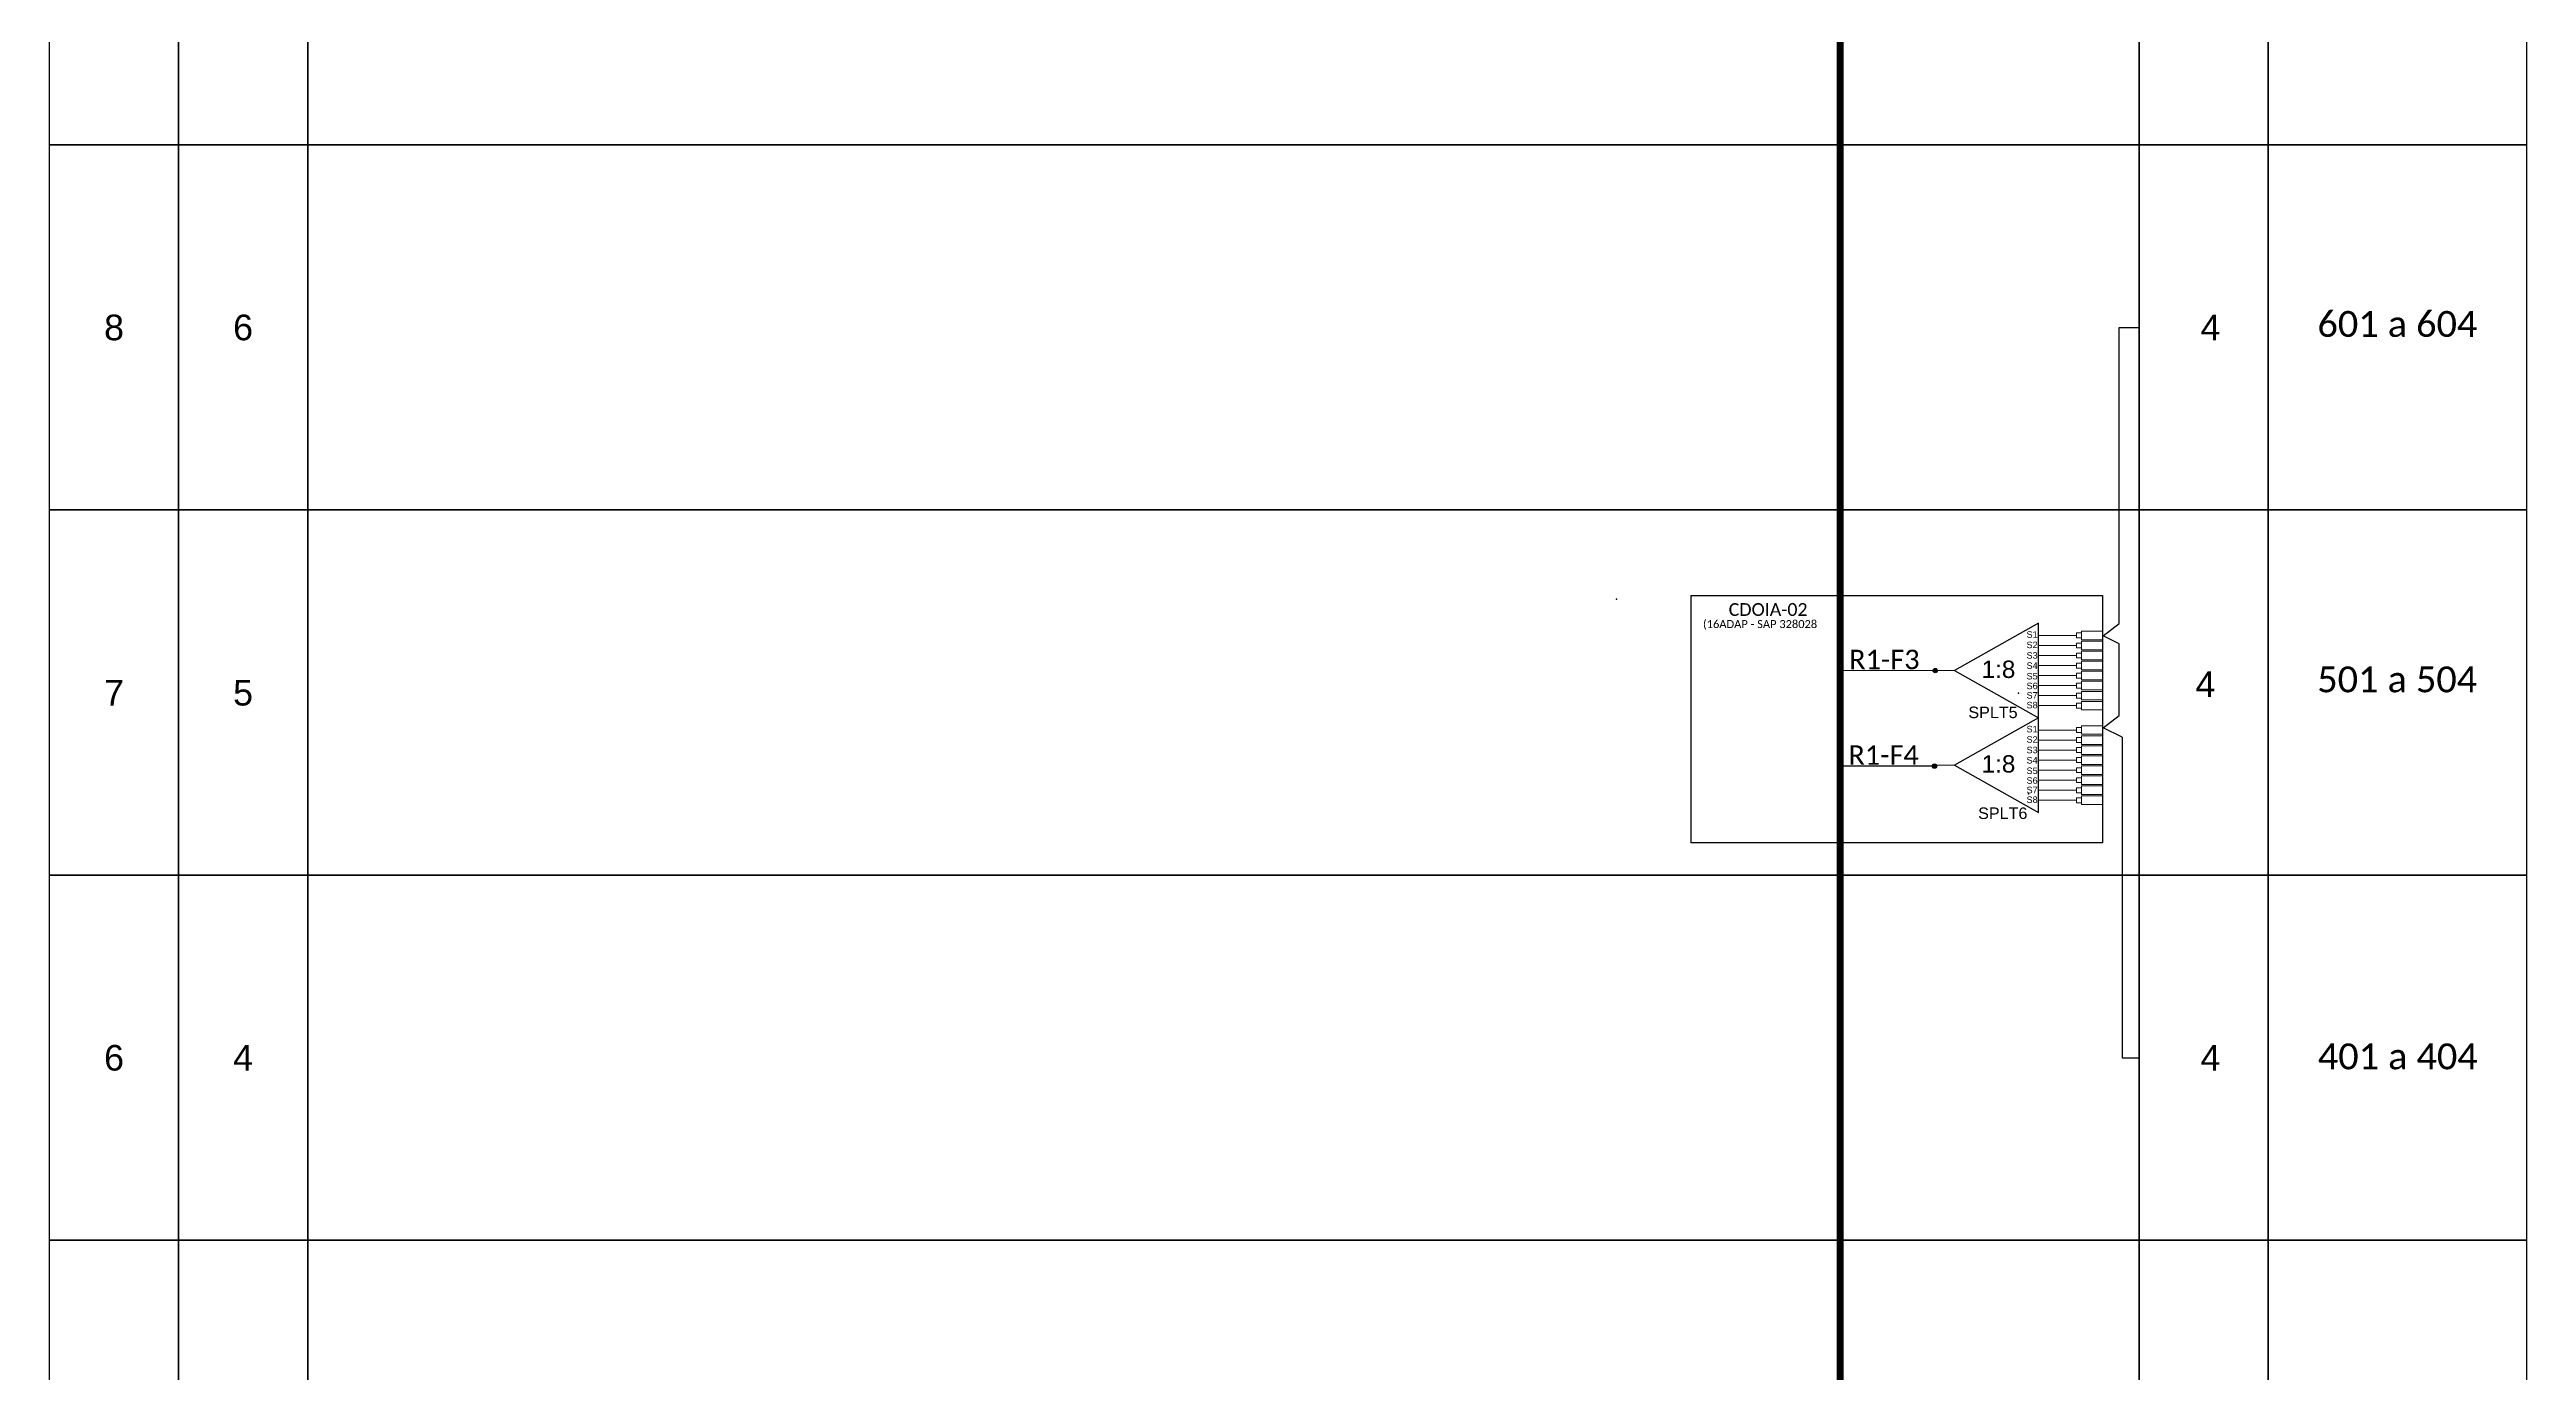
# Model space of a CAD drawing. Header units: metres. Extents: x -3 to 1679, y -2 to 592.
# Drawn here: x 603.7 to 730.2, y 334.7 to 402.3 of the extents above; entities that cross this region are included whole.
import ezdxf
from ezdxf.enums import TextEntityAlignment as Align

# ---------------------------------------------------------------- set-up
doc = ezdxf.new("R2010")
doc.units = ezdxf.units.M
doc.styles.add('ARIAL', font='arial.ttf')
doc.styles.add('WMF-Calibri0', font='calibri.ttf')

# ---------------------------------------------------------------- blocks, each defined once
blk = doc.blocks.new('A$C415C251F')
at = {"color": 3}
blk.add_point((0, 0), dxfattribs=at)
blk = doc.blocks.new('LEG_CDOIA8_C-SPLT_ESQ')
at = {"color": 3, "extrusion": (0, 0, -1), "xscale": -1, "zscale": -1}
blk.add_blockref('A$C415C251F', (0, 0), dxfattribs=at)
at = {"color": 1, "style": 'WMF-Calibri0', "flags": 4}
blk.add_attdef('MODELO', text='', height=1.5, dxfattribs=at).set_placement((22.54, -4.54), align=Align.CENTER)
blk.add_attdef('CDO', (21.44, -2.61), '', height=2, dxfattribs=at)
at = {"style": 'ARIAL', "flags": 4}
blk.add_attdef('SPLITAGEM', text='', height=1.5, dxfattribs=at).set_placement((18.61, -12.59), align=Align.CENTER)
blk = doc.blocks.new('SPLT_1-8_SC-APC')
at = {"color": 1}
blk.add_lwpolyline([(-7.37, -2.1), (-17.04, -7.55), (-7.37, -13), (-7.37, -2.1)], dxfattribs=at)
at = {"color": 3, "lineweight": 0}
for points in [[(-2.99, -3.51), (-7.37, -3.51)], [(-7.37, -4.66), (-2.99, -4.66)], [(-2.41, -3.02), (-2.41, -4)], [(-2.41, -3.02), (0, -3.02)], [(-2.41, -4), (0, -4)], [(-2.41, -4.17), (-2.41, -5.16)], [(-2.41, -4.17), (0, -4.17)], [(-2.41, -5.16), (0, -5.16)], [(-2.41, -5.32), (-2.41, -6.31)], [(-2.41, -5.32), (0, -5.32)], [(-7.37, -5.82), (-2.99, -5.82)], [(-7.37, -6.97), (-2.99, -6.97)], [(-7.37, -8.12), (-2.99, -8.12)], [(-2.41, -6.31), (0, -6.31)], [(-2.41, -6.48), (-2.41, -7.46)], [(-2.41, -6.48), (0, -6.48)], [(-2.41, -7.46), (0, -7.46)], [(-2.41, -7.63), (-2.41, -8.62)], [(-2.41, -7.63), (0, -7.63)], [(-7.37, -9.28), (-2.99, -9.28)], [(-7.37, -10.43), (-2.99, -10.43)], [(-2.41, -8.62), (0, -8.62)], [(-2.41, -8.78), (-2.41, -9.77)], [(-2.41, -8.78), (0, -8.78)], [(-2.41, -9.77), (0, -9.77)], [(-2.41, -9.94), (-2.41, -10.92)], [(-2.41, -9.94), (0, -9.94)], [(-2.41, -10.92), (0, -10.92)], [(-2.41, -11.09), (-2.41, -12.08)], [(-2.41, -11.09), (0, -11.09)], [(-7.37, -11.58), (-2.99, -11.58)], [(-2.41, -12.08), (0, -12.08)]]:
    blk.add_lwpolyline(points, dxfattribs=at)
for points in [[(-2.99, -3.22), (-2.41, -3.22), (-2.41, -3.8), (-2.99, -3.8)], [(-2.99, -4.38), (-2.41, -4.38), (-2.41, -4.95), (-2.99, -4.95)], [(-2.99, -5.53), (-2.41, -5.53), (-2.41, -6.1), (-2.99, -6.1)], [(-2.99, -6.68), (-2.41, -6.68), (-2.41, -7.26), (-2.99, -7.26)], [(-2.99, -7.84), (-2.41, -7.84), (-2.41, -8.41), (-2.99, -8.41)], [(-2.99, -8.99), (-2.41, -8.99), (-2.41, -9.56), (-2.99, -9.56)], [(-2.99, -10.14), (-2.41, -10.14), (-2.41, -10.72), (-2.99, -10.72)], [(-2.99, -11.3), (-2.41, -11.3), (-2.41, -11.87), (-2.99, -11.87)]]:
    blk.add_lwpolyline(points, close=True, dxfattribs=at)
at = {"color": 1, "lineweight": 0}
blk.add_lwpolyline([(-17.04, -7.55), (-19.26, -7.55)], dxfattribs=at)
at = {"color": 1, "style": 'ARIAL'}
for s, height, p in [('S1', 0.75, (-8.74, -3.78)), ('S2', 0.75, (-8.74, -4.97)), ('S3', 0.75, (-8.74, -6.18)), ('1:8', 2, (-13.91, -8.4)), ('S4', 0.75, (-8.74, -7.36)), ('S5', 0.75, (-8.74, -8.57)), ('S6', 0.75, (-8.74, -9.69)), ('S7', 0.75, (-8.74, -10.78)), ('S8', 0.75, (-8.74, -11.9))]:
    blk.add_text(s, height=height, dxfattribs=at).set_placement(p)
blk = doc.blocks.new('SPLITTER_')
blk.add_point((0, 0))
at = {"style": 'ARIAL', "flags": 4}
blk.add_attdef('SPLT', (0, -3.26), '', height=1.5, dxfattribs=at)

msp = doc.modelspace()

# ---------------------------------------------------------------- hatches: boundary and pattern name
h = msp.add_hatch(color=3)
h.dxf.hatch_style = 1
edge = h.paths.add_edge_path()
edge.add_arc((700.04, 370.55), 0.112, 0, 360)
h = msp.add_hatch(color=3)
h.dxf.hatch_style = 1
edge = h.paths.add_edge_path()
edge.add_arc((700, 365.67), 0.112, 0, 360)

# ---------------------------------------------------------------- linework, layer by layer
at = {"color": 5, "const_width": 0.346}
msp.add_lwpolyline([(695.18, 538.95), (695.18, 250.7), (699.88, 250.7), (699.88, 249.7)], dxfattribs=at)
for points in [[(603.73, 416.04), (610.32, 416.04), (610.32, 397.39), (603.73, 397.39)], [(610.32, 416.04), (616.91, 416.04), (616.91, 397.39), (610.32, 397.39)], [(616.91, 416.04), (710.46, 416.04), (710.46, 397.39), (616.91, 397.39)], [(710.46, 416.04), (717.05, 416.04), (717.05, 397.39), (710.46, 397.39)], [(717.05, 416.04), (730.24, 416.04), (730.24, 397.39), (717.05, 397.39)], [(603.73, 397.39), (610.32, 397.39), (610.32, 378.75), (603.73, 378.75)], [(610.32, 397.39), (616.91, 397.39), (616.91, 378.75), (610.32, 378.75)], [(616.91, 397.39), (710.46, 397.39), (710.46, 378.75), (616.91, 378.75)], [(710.46, 397.39), (717.05, 397.39), (717.05, 378.75), (710.46, 378.75)], [(717.05, 397.39), (730.24, 397.39), (730.24, 378.75), (717.05, 378.75)], [(603.73, 378.75), (610.32, 378.75), (610.32, 360.1), (603.73, 360.1)], [(610.32, 378.75), (616.91, 378.75), (616.91, 360.1), (610.32, 360.1)], [(616.91, 378.75), (710.46, 378.75), (710.46, 360.1), (616.91, 360.1)], [(710.46, 378.75), (717.05, 378.75), (717.05, 360.1), (710.46, 360.1)], [(717.05, 378.75), (730.24, 378.75), (730.24, 360.1), (717.05, 360.1)], [(603.73, 360.1), (610.32, 360.1), (610.32, 341.46), (603.73, 341.46)], [(610.32, 360.1), (616.91, 360.1), (616.91, 341.46), (610.32, 341.46)], [(616.91, 360.1), (710.46, 360.1), (710.46, 341.46), (616.91, 341.46)], [(710.46, 360.1), (717.05, 360.1), (717.05, 341.46), (710.46, 341.46)], [(717.05, 360.1), (730.24, 360.1), (730.24, 341.46), (717.05, 341.46)], [(603.73, 341.46), (610.32, 341.46), (610.32, 322.81), (603.73, 322.81)], [(610.32, 341.46), (616.91, 341.46), (616.91, 322.81), (610.32, 322.81)], [(616.91, 341.46), (710.46, 341.46), (710.46, 322.81), (616.91, 322.81)], [(710.46, 341.46), (717.05, 341.46), (717.05, 322.81), (710.46, 322.81)], [(717.05, 341.46), (730.24, 341.46), (730.24, 322.81), (717.05, 322.81)]]:
    msp.add_lwpolyline(points, close=True)
at = {"color": 3}
for points in [[(709.44, 372.96), (709.44, 388.07), (710.46, 388.07)], [(709.44, 371.92), (708.62, 372.33), (709.44, 372.96)], [(709.44, 368.26), (709.44, 371.92)], [(709.58, 367.15), (708.62, 367.63), (709.44, 368.26)], [(709.58, 367.15), (709.58, 350.78), (710.46, 350.78)]]:
    msp.add_lwpolyline(points, dxfattribs=at)
at = {"color": 1}
for points in [[(687.55, 374.38), (708.58, 374.38), (708.58, 361.75), (687.55, 361.75)], [(687.55, 374.38), (687.55, 361.75)]]:
    msp.add_lwpolyline(points, dxfattribs=at)
at = {"color": 5}
for points in [[(700.04, 370.55), (695.18, 370.54)], [(699.99, 365.67), (695.14, 365.66)]]:
    msp.add_lwpolyline(points, dxfattribs=at)
at = {"color": 3}
for centre in [(700.04, 370.55), (700, 365.67)]:
    msp.add_circle(centre, 0.112, dxfattribs=at)

# ---------------------------------------------------------------- block references
ref = msp.add_blockref('LEG_CDOIA8_C-SPLT_ESQ', (683.75, 374.19), dxfattribs=dict(at, xscale=0.32591268864, yscale=0.32591268864, zscale=0.32591268864))
ref.add_attrib('CDO', 'CDOIA-02', (689.49, 373.34), dxfattribs={"color": 1, "height": 0.652, "style": 'WMF-Calibri0'})
ref.add_attrib('MODELO', '(16ADAP - SAP 328028', dxfattribs={"color": 1, "height": 0.4074, "style": 'WMF-Calibri0'}).set_placement((691.09, 372.72), align=Align.CENTER)
at = {"color": 3, "xscale": 0.4438259915471911, "yscale": 0.4438259915471911, "zscale": 0.4438259915471911}
for p in [(708.58, 373.9), (708.58, 369.07)]:
    msp.add_blockref('SPLT_1-8_SC-APC', p, dxfattribs=at)
ref = msp.add_blockref('SPLITTER_', (704.29, 369.4), dxfattribs=dict(xscale=-0.3928411872000001, yscale=0.3928411872000001, zscale=0.3928411872000001))
ref.add_attrib('SPLT', 'SPLT5', (701.73, 368.12), dxfattribs={"height": 0.589, "style": 'ARIAL'})
ref = msp.add_blockref('SPLITTER_', (704.8, 364.25), dxfattribs=dict(xscale=-0.3928411872000001, yscale=0.3928411872000001, zscale=0.3928411872000001))
ref.add_attrib('SPLT', 'SPLT6', (702.23, 362.97), dxfattribs={"height": 0.589, "style": 'ARIAL'})

# ---------------------------------------------------------------- texts
at = {"style": 'WMF-Calibri0'}
for s, p in [('601 a 604', (719.56, 387.59)), ('501 a 504', (719.55, 369.44)), ('401 a 404', (719.58, 350.19))]:
    msp.add_text(s, height=1.319, dxfattribs=at).set_placement(p)
at = {"color": 5, "style": 'WMF-Calibri0'}
for s, p in [('R1-F3', (695.64, 370.62)), ('R1-F4', (695.6, 365.74))]:
    msp.add_text(s, height=0.994, dxfattribs=at).set_placement(p)
at = {"style": 'ARIAL', "flags": 12}
for tag, text, p in [('8', 'XX', (607.02, 388.07)), ('6', '7', (613.61, 388.07)), ('4', 'XX', (714.1, 388.07)), ('7', 'XX', (607.02, 369.42)), ('5', 'XX', (613.61, 369.42)), ('4', 'XX', (713.84, 369.85)), ('6', 'XX', (607.02, 350.78)), ('4', 'XX', (613.61, 350.78)), ('4', 'XX', (714.1, 350.78))]:
    msp.add_attdef(tag, text=text, height=1.31, dxfattribs=at).set_placement(p, align=Align.MIDDLE_CENTER)

doc.saveas('drawing.dxf')
